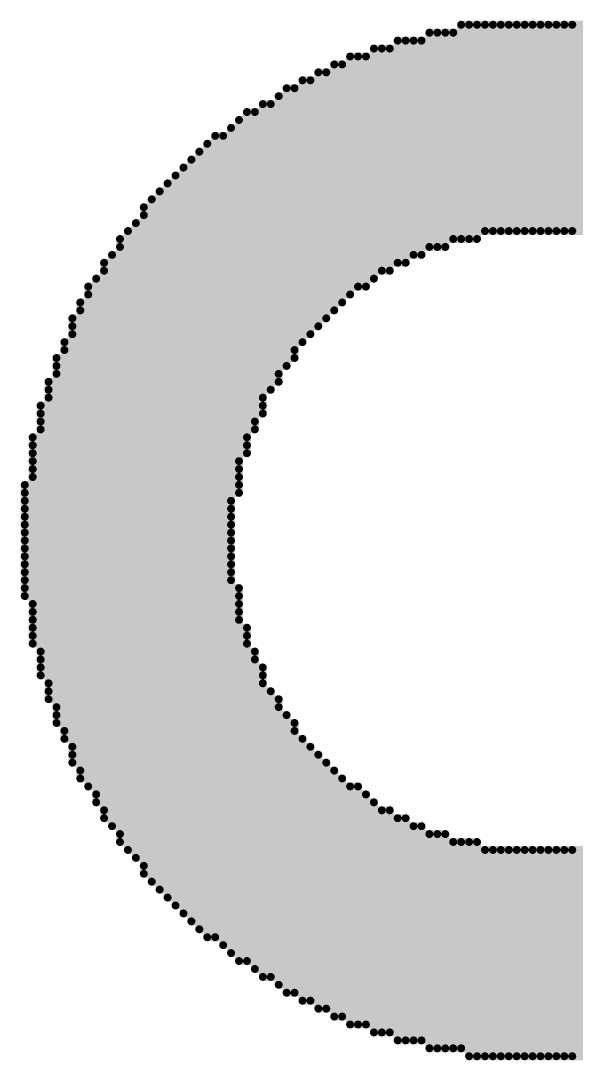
# Model space of a CAD drawing. Header units: millimetres. Extents: x 485.8 to 560.8, y 382.8 to 430.9.
# Drawn here: x 493.405 to 495.183, y 418.753 to 422.08 of the extents above; entities that cross this region are included whole.
import ezdxf

# ---------------------------------------------------------------- set-up
doc = ezdxf.new("R2010")
doc.units = ezdxf.units.MM
doc.layers.add('TOPOVERLAY', color=2, linetype='Continuous')

# ---------------------------------------------------------------- blocks, each defined once
blk = doc.blocks.new('12MM_8')
at = {"layer": 'TOPOVERLAY', "color": 150, "const_width": 0.0254}
for points in [[(5.1393, 3.2893), (5.8759, 3.2893)], [(5.1393, 2.6035), (5.1393, 3.2893)], [(5.1647, 2.6035), (5.1647, 3.2893)], [(5.1901, 2.6035), (5.1901, 3.2893)], [(5.2155, 2.6289), (5.2155, 3.2893)], [(5.2409, 3.3147), (5.7489, 3.3147)], [(5.2409, 2.6289), (5.2409, 3.3147)], [(5.2663, 2.6289), (5.2663, 3.3147)], [(5.2917, 2.6289), (5.2917, 3.3147)], [(5.3171, 2.6543), (5.3171, 3.3147)], [(5.3425, 2.6543), (5.3425, 3.3147)], [(5.3679, 2.6543), (5.3679, 3.3147)], [(5.3933, 2.6543), (5.3933, 3.3147)], [(5.4187, 2.6543), (5.4187, 3.3147)], [(5.4441, 2.6543), (5.4441, 3.3147)], [(5.4695, 2.6543), (5.4695, 3.3147)], [(5.4949, 2.6543), (5.4949, 3.3147)], [(5.5203, 2.6543), (5.5203, 3.3147)], [(5.5457, 2.6543), (5.5457, 3.3147)], [(5.5711, 2.6543), (5.5711, 3.3147)], [(5.5965, 2.6543), (5.5965, 3.3147)], [(5.0377, 3.2639), (5.9775, 3.2639)], [(5.0377, 2.5527), (5.0377, 3.2639)], [(5.0631, 2.5527), (5.0631, 3.2639)], [(5.0885, 2.5781), (5.0885, 3.2639)], [(5.1139, 2.5781), (5.1139, 3.2639)], [(4.9615, 3.2385), (6.0537, 3.2385)], [(4.9615, 2.5019), (4.9615, 3.2385)], [(4.9869, 2.5273), (4.9869, 3.2385)], [(5.0123, 2.5273), (5.0123, 3.2385)], [(4.8345, 3.1877), (6.1807, 3.1877)], [(4.8345, 2.4003), (4.8345, 3.1877)], [(4.8599, 2.4257), (4.8599, 3.1877)], [(4.8853, 3.2131), (6.1045, 3.2131)], [(4.8853, 2.4511), (4.8853, 3.2131)], [(4.9107, 2.4765), (4.9107, 3.2131)], [(4.9361, 2.4765), (4.9361, 3.2131)], [(4.7837, 3.1623), (6.2315, 3.1623)], [(4.7837, 2.3495), (4.7837, 3.1623)], [(4.8091, 2.3749), (4.8091, 3.1623)], [(4.7329, 3.1369), (6.2823, 3.1369)], [(4.7329, 2.2987), (4.7329, 3.1369)], [(4.7583, 2.3241), (4.7583, 3.1369)], [(4.6567, 3.0861), (6.3585, 3.0861)], [(4.6567, 2.1717), (4.6567, 3.0861)], [(4.6821, 3.1115), (6.3331, 3.1115)], [(4.6821, 2.2225), (4.6821, 3.1115)], [(4.7075, 2.2479), (4.7075, 3.1115)], [(4.6059, 3.0607), (6.4093, 3.0607)], [(4.6059, 2.0701), (4.6059, 3.0607)], [(4.6313, 2.1463), (4.6313, 3.0607)], [(4.5551, 3.0353), (6.4347, 3.0353)], [(4.5551, 1.9431), (4.5551, 3.0353)], [(4.5805, 2.0193), (4.5805, 3.0353)], [(4.5043, 2.9845), (6.5109, 2.9845)], [(4.5043, 0.3429), (4.5043, 2.9845)], [(4.5297, 3.0099), (6.4855, 3.0099)], [(4.5297, 1.8161), (4.5297, 3.0099)], [(4.4535, 2.9591), (6.5363, 2.9591)], [(4.4535, 0.3937), (4.4535, 2.9591)], [(4.4789, 0.3683), (4.4789, 2.9591)], [(4.4281, 2.9337), (6.5617, 2.9337)], [(4.4281, 0.3937), (4.4281, 2.9337)], [(4.3773, 2.8829), (6.6379, 2.8829)], [(4.3773, 0.4445), (4.3773, 2.8829)], [(4.4027, 2.9083), (6.6125, 2.9083)], [(4.4027, 0.4191), (4.4027, 2.9083)], [(4.3519, 2.8575), (6.6633, 2.8575)], [(4.3519, 0.4699), (4.3519, 2.8575)], [(4.3265, 2.8321), (6.6887, 2.8321)], [(4.3265, 0.4953), (4.3265, 2.8321)], [(4.3011, 2.8067), (6.7141, 2.8067)], [(4.3011, 0.5207), (4.3011, 2.8067)], [(4.2503, 2.7559), (6.7649, 2.7559)], [(4.2503, 0.5715), (4.2503, 2.7559)], [(4.2757, 2.7813), (6.7395, 2.7813)], [(4.2757, 0.5461), (4.2757, 2.7813)], [(4.2249, 2.7305), (6.7649, 2.7305)], [(4.2249, 0.5969), (4.2249, 2.7305)], [(4.2249, 2.7051), (6.7903, 2.7051)], [(4.1741, 2.6543), (6.8411, 2.6543)], [(4.1741, 0.6731), (4.1741, 2.6543)], [(4.1995, 2.6797), (6.8157, 2.6797)], [(4.1995, 0.6477), (4.1995, 2.6797)], [(4.1487, 2.6289), (5.2917, 2.6289)], [(4.1487, 0.6985), (4.1487, 2.6289)], [(4.1487, 2.6035), (5.1901, 2.6035)], [(4.0979, 2.5527), (5.0631, 2.5527)], [(4.0979, 0.7747), (4.0979, 2.5527)], [(4.1233, 2.5781), (5.1139, 2.5781)], [(4.1233, 0.7493), (4.1233, 2.5781)], [(4.0979, 2.5273), (5.0123, 2.5273)], [(4.0725, 2.5019), (4.9615, 2.5019)], [(4.0725, 0.8255), (4.0725, 2.5019)], [(4.0471, 2.4765), (4.9361, 2.4765)], [(4.0471, 0.8763), (4.0471, 2.4765)], [(4.0471, 2.4511), (4.8853, 2.4511)], [(4.0217, 2.4257), (4.8599, 2.4257)], [(4.0217, 0.9017), (4.0217, 2.4257)], [(4.0217, 2.4003), (4.8345, 2.4003)], [(3.9963, 2.3749), (4.8091, 2.3749)], [(3.9963, 0.9525), (3.9963, 2.3749)], [(3.9963, 2.3495), (4.7837, 2.3495)], [(3.9963, 2.3241), (4.7583, 2.3241)], [(3.9709, 2.2987), (4.7329, 2.2987)], [(3.9709, 1.0287), (3.9709, 2.2987)], [(3.9709, 2.2733), (4.7075, 2.2733)], [(3.9455, 2.2479), (4.7075, 2.2479)], [(3.9455, 1.0795), (3.9455, 2.2479)], [(3.9455, 2.2225), (4.6821, 2.2225)], [(3.9455, 2.1971), (4.6567, 2.1971)], [(3.9201, 2.1717), (4.6567, 2.1717)], [(3.9201, 1.1557), (3.9201, 2.1717)], [(3.9201, 2.1463), (4.6313, 2.1463)], [(3.9201, 2.1209), (4.6059, 2.1209)], [(3.8947, 2.0955), (4.6059, 2.0955)], [(3.8947, 1.2319), (3.8947, 2.0955)], [(3.8947, 2.0701), (4.6059, 2.0701)], [(3.8947, 2.0447), (4.5805, 2.0447)], [(3.8947, 2.0193), (4.5805, 2.0193)], [(3.8693, 1.9939), (4.5551, 1.9939)], [(3.8693, 1.3335), (3.8693, 1.9939)], [(3.8693, 1.9685), (4.5551, 1.9685)], [(3.8693, 1.9431), (4.5551, 1.9431)], [(3.8693, 1.9177), (4.5297, 1.9177)], [(3.8693, 1.8923), (4.5297, 1.8923)], [(3.8693, 1.8669), (4.5297, 1.8669)], [(3.8439, 1.8415), (4.5297, 1.8415)], [(3.8439, 1.4859), (3.8439, 1.8415)], [(3.8439, 1.8161), (4.5297, 1.8161)], [(3.8439, 1.7907), (4.5043, 1.7907)], [(3.8439, 1.7653), (4.5043, 1.7653)], [(3.8439, 1.7399), (4.5043, 1.7399)], [(3.8439, 1.7145), (4.5043, 1.7145)], [(3.8439, 1.6891), (4.5043, 1.6891)], [(3.8439, 1.6637), (4.5043, 1.6637)], [(3.8439, 1.6383), (4.5043, 1.6383)], [(3.8439, 1.6129), (4.5043, 1.6129)], [(3.8439, 1.5875), (4.5043, 1.5875)], [(3.8439, 1.5621), (4.5043, 1.5621)], [(3.8439, 1.5367), (4.5043, 1.5367)], [(3.8439, 1.5113), (4.5297, 1.5113)], [(3.8439, 1.4859), (4.5297, 1.4859)], [(4.5297, 0.3175), (4.5297, 1.5113)], [(3.8693, 1.4605), (4.5297, 1.4605)], [(3.8693, 1.4351), (4.5297, 1.4351)], [(3.8693, 1.4097), (4.5297, 1.4097)], [(3.8693, 1.3843), (4.5551, 1.3843)], [(3.8693, 1.3589), (4.5551, 1.3589)], [(4.5551, 0.3175), (4.5551, 1.3843)], [(3.8693, 1.3335), (4.5551, 1.3335)], [(3.8947, 1.3081), (4.5805, 1.3081)], [(4.5805, 0.2921), (4.5805, 1.3081)], [(3.8947, 1.2827), (4.5805, 1.2827)], [(3.8947, 1.2573), (4.6059, 1.2573)], [(4.6059, 0.2667), (4.6059, 1.2573)], [(3.8947, 1.2319), (4.6059, 1.2319)], [(3.9201, 1.2065), (4.6059, 1.2065)], [(3.9201, 1.1811), (4.6313, 1.1811)], [(3.9201, 1.1557), (4.6567, 1.1557)], [(4.6313, 0.2667), (4.6313, 1.1811)], [(4.6567, 0.2413), (4.6567, 1.1557)], [(3.9455, 1.1303), (4.6567, 1.1303)], [(3.9455, 1.1049), (4.6821, 1.1049)], [(4.6821, 0.2159), (4.6821, 1.1049)], [(3.9455, 1.0795), (4.7075, 1.0795)], [(3.9709, 1.0541), (4.7075, 1.0541)], [(4.7075, 0.2159), (4.7075, 1.0795)], [(3.9709, 1.0287), (4.7329, 1.0287)], [(4.7329, 0.1905), (4.7329, 1.0287)], [(3.9963, 1.0033), (4.7583, 1.0033)], [(4.7583, 0.1905), (4.7583, 1.0033)], [(3.9963, 0.9779), (4.7837, 0.9779)], [(3.9963, 0.9525), (4.8091, 0.9525)], [(4.7837, 0.1651), (4.7837, 0.9779)], [(4.8091, 0.1651), (4.8091, 0.9525)], [(4.0217, 0.9271), (4.8345, 0.9271)], [(4.8345, 0.1397), (4.8345, 0.9271)], [(4.0217, 0.9017), (4.8599, 0.9017)], [(4.8599, 0.1397), (4.8599, 0.9017)], [(4.0471, 0.8763), (4.9107, 0.8763)], [(4.8853, 0.1143), (4.8853, 0.8763)], [(4.9107, 0.1143), (4.9107, 0.8763)], [(4.0725, 0.8509), (4.9361, 0.8509)], [(4.0725, 0.8255), (4.9615, 0.8255)], [(4.9361, 0.1143), (4.9361, 0.8509)], [(4.9615, 0.0889), (4.9615, 0.8255)], [(4.0979, 0.8001), (5.0123, 0.8001)], [(4.9869, 0.0889), (4.9869, 0.8001)], [(5.0123, 0.0889), (5.0123, 0.8001)], [(4.0979, 0.7747), (5.0631, 0.7747)], [(5.0377, 0.0635), (5.0377, 0.7747)], [(5.0631, 0.0635), (5.0631, 0.7747)], [(4.1233, 0.7493), (5.1139, 0.7493)], [(4.1487, 0.7239), (5.1901, 0.7239)], [(5.0885, 0.0635), (5.0885, 0.7493)], [(5.1139, 0.0635), (5.1139, 0.7493)], [(5.1393, 0.0381), (5.1393, 0.7239)], [(5.1647, 0.0381), (5.1647, 0.7239)], [(5.1901, 0.0381), (5.1901, 0.7239)], [(4.1487, 0.6985), (5.2917, 0.6985)], [(5.2155, 0.0381), (5.2155, 0.6985)], [(5.2409, 0.0381), (5.2409, 0.6985)], [(5.2663, 0.0127), (5.2663, 0.6985)], [(5.2917, 0.0127), (5.2917, 0.6985)], [(4.1741, 0.6731), (6.8411, 0.6731)], [(5.3171, 0.0127), (5.3171, 0.6731)], [(5.3425, 0.0127), (5.3425, 0.6731)], [(5.3679, 0.0127), (5.3679, 0.6731)], [(5.3933, 0.0127), (5.3933, 0.6731)], [(5.4187, 0.0127), (5.4187, 0.6731)], [(5.4441, 0.0127), (5.4441, 0.6731)], [(5.4695, 0.0127), (5.4695, 0.6731)], [(5.4949, 0.0127), (5.4949, 0.6731)], [(5.5203, 0.0127), (5.5203, 0.6731)], [(5.5457, 0.0127), (5.5457, 0.6731)], [(5.5711, 0.0127), (5.5711, 0.6731)], [(5.5965, 0.0127), (5.5965, 0.6731)], [(4.1995, 0.6477), (6.8157, 0.6477)], [(4.2249, 0.6223), (6.7903, 0.6223)], [(4.2249, 0.5969), (6.7649, 0.5969)], [(4.2503, 0.5715), (6.7395, 0.5715)], [(4.2757, 0.5461), (6.7395, 0.5461)], [(4.3011, 0.5207), (6.7141, 0.5207)], [(4.3265, 0.4953), (6.6887, 0.4953)], [(4.3519, 0.4699), (6.6633, 0.4699)], [(4.3773, 0.4445), (6.6379, 0.4445)], [(4.4027, 0.4191), (6.6125, 0.4191)], [(4.4281, 0.3937), (6.5617, 0.3937)], [(4.4789, 0.3683), (6.5363, 0.3683)], [(4.5043, 0.3429), (6.5109, 0.3429)], [(4.5297, 0.3175), (6.4855, 0.3175)], [(4.5805, 0.2921), (6.4347, 0.2921)], [(4.6059, 0.2667), (6.4093, 0.2667)], [(4.6567, 0.2413), (6.3585, 0.2413)], [(4.6821, 0.2159), (6.3077, 0.2159)], [(4.7329, 0.1905), (6.2823, 0.1905)], [(4.7837, 0.1651), (6.2315, 0.1651)], [(4.8345, 0.1397), (6.1807, 0.1397)], [(4.8853, 0.1143), (6.1045, 0.1143)], [(4.9615, 0.0889), (6.0537, 0.0889)], [(5.0377, 0.0635), (5.9775, 0.0635)], [(5.1393, 0.0381), (5.8759, 0.0381)], [(5.2663, 0.0127), (5.7489, 0.0127)]]:
    blk.add_lwpolyline(points, dxfattribs=at)
at = {"layer": 'TOPOVERLAY', "color": 150, "const_width": 0.0127}
for points in [[(5.1329, 3.2893, 1), (5.1456, 3.2893, 1)], [(5.1329, 3.2893, 1), (5.1456, 3.2893, 1)], [(5.1583, 3.2893, 1), (5.171, 3.2893, 1)], [(5.1837, 3.2893, 1), (5.1964, 3.2893, 1)], [(5.2091, 3.2893, 1), (5.2218, 3.2893, 1)], [(5.2345, 3.3147, 1), (5.2472, 3.3147, 1)], [(5.2345, 3.3147, 1), (5.2472, 3.3147, 1)], [(5.2599, 3.3147, 1), (5.2726, 3.3147, 1)], [(5.2853, 3.3147, 1), (5.298, 3.3147, 1)], [(5.3107, 3.3147, 1), (5.3234, 3.3147, 1)], [(5.3361, 3.3147, 1), (5.3488, 3.3147, 1)], [(5.3615, 3.3147, 1), (5.3742, 3.3147, 1)], [(5.3869, 3.3147, 1), (5.3996, 3.3147, 1)], [(5.4123, 3.3147, 1), (5.425, 3.3147, 1)], [(5.4377, 3.3147, 1), (5.4504, 3.3147, 1)], [(5.4631, 3.3147, 1), (5.4758, 3.3147, 1)], [(5.4885, 3.3147, 1), (5.5012, 3.3147, 1)], [(5.5139, 3.3147, 1), (5.5266, 3.3147, 1)], [(5.5393, 3.3147, 1), (5.552, 3.3147, 1)], [(5.5647, 3.3147, 1), (5.5774, 3.3147, 1)], [(5.5901, 3.3147, 1), (5.6028, 3.3147, 1)], [(5.0313, 3.2639, 1), (5.044, 3.2639, 1)], [(5.0313, 3.2639, 1), (5.044, 3.2639, 1)], [(5.0567, 3.2639, 1), (5.0694, 3.2639, 1)], [(5.0821, 3.2639, 1), (5.0948, 3.2639, 1)], [(5.1075, 3.2639, 1), (5.1202, 3.2639, 1)], [(4.9551, 3.2385, 1), (4.9678, 3.2385, 1)], [(4.9551, 3.2385, 1), (4.9678, 3.2385, 1)], [(4.9805, 3.2385, 1), (4.9932, 3.2385, 1)], [(5.0059, 3.2385, 1), (5.0186, 3.2385, 1)], [(4.8281, 3.1877, 1), (4.8408, 3.1877, 1)], [(4.8281, 3.1877, 1), (4.8408, 3.1877, 1)], [(4.8535, 3.1877, 1), (4.8662, 3.1877, 1)], [(4.8789, 3.2131, 1), (4.8916, 3.2131, 1)], [(4.8789, 3.2131, 1), (4.8916, 3.2131, 1)], [(4.9043, 3.2131, 1), (4.917, 3.2131, 1)], [(4.9297, 3.2131, 1), (4.9424, 3.2131, 1)], [(4.7773, 3.1623, 1), (4.79, 3.1623, 1)], [(4.7773, 3.1623, 1), (4.79, 3.1623, 1)], [(4.8027, 3.1623, 1), (4.8154, 3.1623, 1)], [(4.7265, 3.1369, 1), (4.7392, 3.1369, 1)], [(4.7265, 3.1369, 1), (4.7392, 3.1369, 1)], [(4.7519, 3.1369, 1), (4.7646, 3.1369, 1)], [(4.6503, 3.0861, 1), (4.663, 3.0861, 1)], [(4.6503, 3.0861, 1), (4.663, 3.0861, 1)], [(4.6757, 3.1115, 1), (4.6884, 3.1115, 1)], [(4.6757, 3.1115, 1), (4.6884, 3.1115, 1)], [(4.7011, 3.1115, 1), (4.7138, 3.1115, 1)], [(4.5995, 3.0607, 1), (4.6122, 3.0607, 1)], [(4.5995, 3.0607, 1), (4.6122, 3.0607, 1)], [(4.6249, 3.0607, 1), (4.6376, 3.0607, 1)], [(4.5487, 3.0353, 1), (4.5614, 3.0353, 1)], [(4.5487, 3.0353, 1), (4.5614, 3.0353, 1)], [(4.5741, 3.0353, 1), (4.5868, 3.0353, 1)], [(4.4979, 2.9845, 1), (4.5106, 2.9845, 1)], [(4.4979, 2.9845, 1), (4.5106, 2.9845, 1)], [(4.5233, 3.0099, 1), (4.536, 3.0099, 1)], [(4.5233, 3.0099, 1), (4.536, 3.0099, 1)], [(4.4471, 2.9591, 1), (4.4598, 2.9591, 1)], [(4.4471, 2.9591, 1), (4.4598, 2.9591, 1)], [(4.4725, 2.9591, 1), (4.4852, 2.9591, 1)], [(4.4217, 2.9337, 1), (4.4344, 2.9337, 1)], [(4.4217, 2.9337, 1), (4.4344, 2.9337, 1)], [(4.3709, 2.8829, 1), (4.3836, 2.8829, 1)], [(4.3709, 2.8829, 1), (4.3836, 2.8829, 1)], [(4.3963, 2.9083, 1), (4.409, 2.9083, 1)], [(4.3963, 2.9083, 1), (4.409, 2.9083, 1)], [(4.3455, 2.8575, 1), (4.3582, 2.8575, 1)], [(4.3455, 2.8575, 1), (4.3582, 2.8575, 1)], [(4.3201, 2.8321, 1), (4.3328, 2.8321, 1)], [(4.3201, 2.8321, 1), (4.3328, 2.8321, 1)], [(4.2947, 2.8067, 1), (4.3074, 2.8067, 1)], [(4.2947, 2.8067, 1), (4.3074, 2.8067, 1)], [(4.2439, 2.7559, 1), (4.2566, 2.7559, 1)], [(4.2439, 2.7559, 1), (4.2566, 2.7559, 1)], [(4.2693, 2.7813, 1), (4.282, 2.7813, 1)], [(4.2693, 2.7813, 1), (4.282, 2.7813, 1)], [(4.2185, 2.7305, 1), (4.2312, 2.7305, 1)], [(4.2185, 2.7305, 1), (4.2312, 2.7305, 1)], [(4.2185, 2.7051, 1), (4.2312, 2.7051, 1)], [(4.1677, 2.6543, 1), (4.1804, 2.6543, 1)], [(4.1677, 2.6543, 1), (4.1804, 2.6543, 1)], [(4.1931, 2.6797, 1), (4.2058, 2.6797, 1)], [(4.1931, 2.6797, 1), (4.2058, 2.6797, 1)], [(5.3107, 2.6543, 1), (5.3234, 2.6543, 1)], [(5.3361, 2.6543, 1), (5.3488, 2.6543, 1)], [(5.3615, 2.6543, 1), (5.3742, 2.6543, 1)], [(5.3869, 2.6543, 1), (5.3996, 2.6543, 1)], [(5.4123, 2.6543, 1), (5.425, 2.6543, 1)], [(5.4377, 2.6543, 1), (5.4504, 2.6543, 1)], [(5.4631, 2.6543, 1), (5.4758, 2.6543, 1)], [(5.4885, 2.6543, 1), (5.5012, 2.6543, 1)], [(5.5139, 2.6543, 1), (5.5266, 2.6543, 1)], [(5.5393, 2.6543, 1), (5.552, 2.6543, 1)], [(5.5647, 2.6543, 1), (5.5774, 2.6543, 1)], [(5.5901, 2.6543, 1), (5.6028, 2.6543, 1)], [(4.1423, 2.6289, 1), (4.155, 2.6289, 1)], [(4.1423, 2.6289, 1), (4.155, 2.6289, 1)], [(5.2091, 2.6289, 1), (5.2218, 2.6289, 1)], [(5.2345, 2.6289, 1), (5.2472, 2.6289, 1)], [(5.2599, 2.6289, 1), (5.2726, 2.6289, 1)], [(5.2853, 2.6289, 1), (5.298, 2.6289, 1)], [(5.2853, 2.6289, 1), (5.298, 2.6289, 1)], [(4.1423, 2.6035, 1), (4.155, 2.6035, 1)], [(5.1329, 2.6035, 1), (5.1456, 2.6035, 1)], [(5.1583, 2.6035, 1), (5.171, 2.6035, 1)], [(5.1837, 2.6035, 1), (5.1964, 2.6035, 1)], [(5.1837, 2.6035, 1), (5.1964, 2.6035, 1)], [(4.0915, 2.5527, 1), (4.1042, 2.5527, 1)], [(4.0915, 2.5527, 1), (4.1042, 2.5527, 1)], [(4.1169, 2.5781, 1), (4.1296, 2.5781, 1)], [(4.1169, 2.5781, 1), (4.1296, 2.5781, 1)], [(5.0313, 2.5527, 1), (5.044, 2.5527, 1)], [(5.0567, 2.5527, 1), (5.0694, 2.5527, 1)], [(5.0567, 2.5527, 1), (5.0694, 2.5527, 1)], [(5.0821, 2.5781, 1), (5.0948, 2.5781, 1)], [(5.1075, 2.5781, 1), (5.1202, 2.5781, 1)], [(5.1075, 2.5781, 1), (5.1202, 2.5781, 1)], [(4.0915, 2.5273, 1), (4.1042, 2.5273, 1)], [(4.9805, 2.5273, 1), (4.9932, 2.5273, 1)], [(5.0059, 2.5273, 1), (5.0186, 2.5273, 1)], [(5.0059, 2.5273, 1), (5.0186, 2.5273, 1)], [(4.0661, 2.5019, 1), (4.0788, 2.5019, 1)], [(4.0661, 2.5019, 1), (4.0788, 2.5019, 1)], [(4.9551, 2.5019, 1), (4.9678, 2.5019, 1)], [(4.9551, 2.5019, 1), (4.9678, 2.5019, 1)], [(4.0407, 2.4765, 1), (4.0534, 2.4765, 1)], [(4.0407, 2.4765, 1), (4.0534, 2.4765, 1)], [(4.0407, 2.4511, 1), (4.0534, 2.4511, 1)], [(4.8789, 2.4511, 1), (4.8916, 2.4511, 1)], [(4.8789, 2.4511, 1), (4.8916, 2.4511, 1)], [(4.9043, 2.4765, 1), (4.917, 2.4765, 1)], [(4.9297, 2.4765, 1), (4.9424, 2.4765, 1)], [(4.9297, 2.4765, 1), (4.9424, 2.4765, 1)], [(4.0153, 2.4257, 1), (4.028, 2.4257, 1)], [(4.0153, 2.4257, 1), (4.028, 2.4257, 1)], [(4.8535, 2.4257, 1), (4.8662, 2.4257, 1)], [(4.8535, 2.4257, 1), (4.8662, 2.4257, 1)], [(4.0153, 2.4003, 1), (4.028, 2.4003, 1)], [(4.8281, 2.4003, 1), (4.8408, 2.4003, 1)], [(4.8281, 2.4003, 1), (4.8408, 2.4003, 1)], [(3.9899, 2.3749, 1), (4.0026, 2.3749, 1)], [(3.9899, 2.3749, 1), (4.0026, 2.3749, 1)], [(4.8027, 2.3749, 1), (4.8154, 2.3749, 1)], [(4.8027, 2.3749, 1), (4.8154, 2.3749, 1)], [(3.9899, 2.3495, 1), (4.0026, 2.3495, 1)], [(3.9899, 2.3241, 1), (4.0026, 2.3241, 1)], [(4.7519, 2.3241, 1), (4.7646, 2.3241, 1)], [(4.7519, 2.3241, 1), (4.7646, 2.3241, 1)], [(4.7773, 2.3495, 1), (4.79, 2.3495, 1)], [(4.7773, 2.3495, 1), (4.79, 2.3495, 1)], [(3.9645, 2.2987, 1), (3.9772, 2.2987, 1)], [(3.9645, 2.2987, 1), (3.9772, 2.2987, 1)], [(4.7265, 2.2987, 1), (4.7392, 2.2987, 1)], [(4.7265, 2.2987, 1), (4.7392, 2.2987, 1)], [(3.9645, 2.2733, 1), (3.9772, 2.2733, 1)], [(4.7011, 2.2733, 1), (4.7138, 2.2733, 1)], [(3.9391, 2.2479, 1), (3.9518, 2.2479, 1)], [(3.9391, 2.2479, 1), (3.9518, 2.2479, 1)], [(3.9391, 2.2225, 1), (3.9518, 2.2225, 1)], [(4.6757, 2.2225, 1), (4.6884, 2.2225, 1)], [(4.6757, 2.2225, 1), (4.6884, 2.2225, 1)], [(4.7011, 2.2479, 1), (4.7138, 2.2479, 1)], [(4.7011, 2.2479, 1), (4.7138, 2.2479, 1)], [(3.9391, 2.1971, 1), (3.9518, 2.1971, 1)], [(4.6503, 2.1971, 1), (4.663, 2.1971, 1)], [(3.9137, 2.1717, 1), (3.9264, 2.1717, 1)], [(3.9137, 2.1717, 1), (3.9264, 2.1717, 1)], [(4.6503, 2.1717, 1), (4.663, 2.1717, 1)], [(4.6503, 2.1717, 1), (4.663, 2.1717, 1)], [(3.9137, 2.1463, 1), (3.9264, 2.1463, 1)], [(3.9137, 2.1209, 1), (3.9264, 2.1209, 1)], [(4.5995, 2.1209, 1), (4.6122, 2.1209, 1)], [(4.6249, 2.1463, 1), (4.6376, 2.1463, 1)], [(4.6249, 2.1463, 1), (4.6376, 2.1463, 1)], [(3.8883, 2.0955, 1), (3.901, 2.0955, 1)], [(3.8883, 2.0955, 1), (3.901, 2.0955, 1)], [(4.5995, 2.0955, 1), (4.6122, 2.0955, 1)], [(3.8883, 2.0701, 1), (3.901, 2.0701, 1)], [(4.5995, 2.0701, 1), (4.6122, 2.0701, 1)], [(4.5995, 2.0701, 1), (4.6122, 2.0701, 1)], [(3.8883, 2.0447, 1), (3.901, 2.0447, 1)], [(3.8883, 2.0193, 1), (3.901, 2.0193, 1)], [(4.5741, 2.0447, 1), (4.5868, 2.0447, 1)], [(4.5741, 2.0193, 1), (4.5868, 2.0193, 1)], [(4.5741, 2.0193, 1), (4.5868, 2.0193, 1)], [(3.8629, 1.9939, 1), (3.8756, 1.9939, 1)], [(3.8629, 1.9939, 1), (3.8756, 1.9939, 1)], [(4.5487, 1.9939, 1), (4.5614, 1.9939, 1)], [(3.8629, 1.9685, 1), (3.8756, 1.9685, 1)], [(4.5487, 1.9685, 1), (4.5614, 1.9685, 1)], [(3.8629, 1.9431, 1), (3.8756, 1.9431, 1)], [(3.8629, 1.9177, 1), (3.8756, 1.9177, 1)], [(4.5233, 1.9177, 1), (4.536, 1.9177, 1)], [(4.5487, 1.9431, 1), (4.5614, 1.9431, 1)], [(4.5487, 1.9431, 1), (4.5614, 1.9431, 1)], [(3.8629, 1.8923, 1), (3.8756, 1.8923, 1)], [(4.5233, 1.8923, 1), (4.536, 1.8923, 1)], [(3.8629, 1.8669, 1), (3.8756, 1.8669, 1)], [(4.5233, 1.8669, 1), (4.536, 1.8669, 1)], [(3.8375, 1.8415, 1), (3.8502, 1.8415, 1)], [(3.8375, 1.8415, 1), (3.8502, 1.8415, 1)], [(4.5233, 1.8415, 1), (4.536, 1.8415, 1)], [(3.8375, 1.8161, 1), (3.8502, 1.8161, 1)], [(3.8375, 1.7907, 1), (3.8502, 1.7907, 1)], [(4.4979, 1.7907, 1), (4.5106, 1.7907, 1)], [(4.5233, 1.8161, 1), (4.536, 1.8161, 1)], [(4.5233, 1.8161, 1), (4.536, 1.8161, 1)], [(3.8375, 1.7653, 1), (3.8502, 1.7653, 1)], [(4.4979, 1.7653, 1), (4.5106, 1.7653, 1)], [(3.8375, 1.7399, 1), (3.8502, 1.7399, 1)], [(4.4979, 1.7399, 1), (4.5106, 1.7399, 1)], [(3.8375, 1.7145, 1), (3.8502, 1.7145, 1)], [(3.8375, 1.6891, 1), (3.8502, 1.6891, 1)], [(4.4979, 1.7145, 1), (4.5106, 1.7145, 1)], [(4.4979, 1.6891, 1), (4.5106, 1.6891, 1)], [(3.8375, 1.6637, 1), (3.8502, 1.6637, 1)], [(4.4979, 1.6637, 1), (4.5106, 1.6637, 1)], [(3.8375, 1.6383, 1), (3.8502, 1.6383, 1)], [(4.4979, 1.6383, 1), (4.5106, 1.6383, 1)], [(3.8375, 1.6129, 1), (3.8502, 1.6129, 1)], [(3.8375, 1.5875, 1), (3.8502, 1.5875, 1)], [(4.4979, 1.6129, 1), (4.5106, 1.6129, 1)], [(4.4979, 1.5875, 1), (4.5106, 1.5875, 1)], [(3.8375, 1.5621, 1), (3.8502, 1.5621, 1)], [(4.4979, 1.5621, 1), (4.5106, 1.5621, 1)], [(3.8375, 1.5367, 1), (3.8502, 1.5367, 1)], [(4.4979, 1.5367, 1), (4.5106, 1.5367, 1)], [(3.8375, 1.5113, 1), (3.8502, 1.5113, 1)], [(3.8375, 1.4859, 1), (3.8502, 1.4859, 1)], [(3.8375, 1.4859, 1), (3.8502, 1.4859, 1)], [(4.5233, 1.5113, 1), (4.536, 1.5113, 1)], [(4.5233, 1.5113, 1), (4.536, 1.5113, 1)], [(4.5233, 1.4859, 1), (4.536, 1.4859, 1)], [(3.8629, 1.4605, 1), (3.8756, 1.4605, 1)], [(4.5233, 1.4605, 1), (4.536, 1.4605, 1)], [(3.8629, 1.4351, 1), (3.8756, 1.4351, 1)], [(4.5233, 1.4351, 1), (4.536, 1.4351, 1)], [(3.8629, 1.4097, 1), (3.8756, 1.4097, 1)], [(4.5233, 1.4097, 1), (4.536, 1.4097, 1)], [(3.8629, 1.3843, 1), (3.8756, 1.3843, 1)], [(3.8629, 1.3589, 1), (3.8756, 1.3589, 1)], [(4.5487, 1.3843, 1), (4.5614, 1.3843, 1)], [(4.5487, 1.3843, 1), (4.5614, 1.3843, 1)], [(4.5487, 1.3589, 1), (4.5614, 1.3589, 1)], [(3.8629, 1.3335, 1), (3.8756, 1.3335, 1)], [(3.8629, 1.3335, 1), (3.8756, 1.3335, 1)], [(4.5487, 1.3335, 1), (4.5614, 1.3335, 1)], [(3.8883, 1.3081, 1), (3.901, 1.3081, 1)], [(4.5741, 1.3081, 1), (4.5868, 1.3081, 1)], [(4.5741, 1.3081, 1), (4.5868, 1.3081, 1)], [(3.8883, 1.2827, 1), (3.901, 1.2827, 1)], [(3.8883, 1.2573, 1), (3.901, 1.2573, 1)], [(4.5741, 1.2827, 1), (4.5868, 1.2827, 1)], [(4.5995, 1.2573, 1), (4.6122, 1.2573, 1)], [(4.5995, 1.2573, 1), (4.6122, 1.2573, 1)], [(3.8883, 1.2319, 1), (3.901, 1.2319, 1)], [(3.8883, 1.2319, 1), (3.901, 1.2319, 1)], [(4.5995, 1.2319, 1), (4.6122, 1.2319, 1)], [(3.9137, 1.2065, 1), (3.9264, 1.2065, 1)], [(4.5995, 1.2065, 1), (4.6122, 1.2065, 1)], [(3.9137, 1.1811, 1), (3.9264, 1.1811, 1)], [(3.9137, 1.1557, 1), (3.9264, 1.1557, 1)], [(3.9137, 1.1557, 1), (3.9264, 1.1557, 1)], [(4.6249, 1.1811, 1), (4.6376, 1.1811, 1)], [(4.6249, 1.1811, 1), (4.6376, 1.1811, 1)], [(4.6503, 1.1557, 1), (4.663, 1.1557, 1)], [(4.6503, 1.1557, 1), (4.663, 1.1557, 1)], [(3.9391, 1.1303, 1), (3.9518, 1.1303, 1)], [(4.6503, 1.1303, 1), (4.663, 1.1303, 1)], [(3.9391, 1.1049, 1), (3.9518, 1.1049, 1)], [(4.6757, 1.1049, 1), (4.6884, 1.1049, 1)], [(4.6757, 1.1049, 1), (4.6884, 1.1049, 1)], [(3.9391, 1.0795, 1), (3.9518, 1.0795, 1)], [(3.9391, 1.0795, 1), (3.9518, 1.0795, 1)], [(3.9645, 1.0541, 1), (3.9772, 1.0541, 1)], [(4.7011, 1.0795, 1), (4.7138, 1.0795, 1)], [(4.7011, 1.0795, 1), (4.7138, 1.0795, 1)], [(4.7011, 1.0541, 1), (4.7138, 1.0541, 1)], [(3.9645, 1.0287, 1), (3.9772, 1.0287, 1)], [(3.9645, 1.0287, 1), (3.9772, 1.0287, 1)], [(4.7265, 1.0287, 1), (4.7392, 1.0287, 1)], [(4.7265, 1.0287, 1), (4.7392, 1.0287, 1)], [(3.9899, 1.0033, 1), (4.0026, 1.0033, 1)], [(4.7519, 1.0033, 1), (4.7646, 1.0033, 1)], [(4.7519, 1.0033, 1), (4.7646, 1.0033, 1)], [(3.9899, 0.9779, 1), (4.0026, 0.9779, 1)], [(3.9899, 0.9525, 1), (4.0026, 0.9525, 1)], [(3.9899, 0.9525, 1), (4.0026, 0.9525, 1)], [(4.7773, 0.9779, 1), (4.79, 0.9779, 1)], [(4.7773, 0.9779, 1), (4.79, 0.9779, 1)], [(4.8027, 0.9525, 1), (4.8154, 0.9525, 1)], [(4.8027, 0.9525, 1), (4.8154, 0.9525, 1)], [(4.0153, 0.9271, 1), (4.028, 0.9271, 1)], [(4.8281, 0.9271, 1), (4.8408, 0.9271, 1)], [(4.8281, 0.9271, 1), (4.8408, 0.9271, 1)], [(4.0153, 0.9017, 1), (4.028, 0.9017, 1)], [(4.0153, 0.9017, 1), (4.028, 0.9017, 1)], [(4.8535, 0.9017, 1), (4.8662, 0.9017, 1)], [(4.8535, 0.9017, 1), (4.8662, 0.9017, 1)], [(4.0407, 0.8763, 1), (4.0534, 0.8763, 1)], [(4.0407, 0.8763, 1), (4.0534, 0.8763, 1)], [(4.8789, 0.8763, 1), (4.8916, 0.8763, 1)], [(4.9043, 0.8763, 1), (4.917, 0.8763, 1)], [(4.9043, 0.8763, 1), (4.917, 0.8763, 1)], [(4.0661, 0.8509, 1), (4.0788, 0.8509, 1)], [(4.0661, 0.8255, 1), (4.0788, 0.8255, 1)], [(4.0661, 0.8255, 1), (4.0788, 0.8255, 1)], [(4.9297, 0.8509, 1), (4.9424, 0.8509, 1)], [(4.9297, 0.8509, 1), (4.9424, 0.8509, 1)], [(4.9551, 0.8255, 1), (4.9678, 0.8255, 1)], [(4.9551, 0.8255, 1), (4.9678, 0.8255, 1)], [(4.0915, 0.8001, 1), (4.1042, 0.8001, 1)], [(4.9805, 0.8001, 1), (4.9932, 0.8001, 1)], [(5.0059, 0.8001, 1), (5.0186, 0.8001, 1)], [(5.0059, 0.8001, 1), (5.0186, 0.8001, 1)], [(4.0915, 0.7747, 1), (4.1042, 0.7747, 1)], [(4.0915, 0.7747, 1), (4.1042, 0.7747, 1)], [(5.0313, 0.7747, 1), (5.044, 0.7747, 1)], [(5.0567, 0.7747, 1), (5.0694, 0.7747, 1)], [(5.0567, 0.7747, 1), (5.0694, 0.7747, 1)], [(4.1169, 0.7493, 1), (4.1296, 0.7493, 1)], [(4.1169, 0.7493, 1), (4.1296, 0.7493, 1)], [(4.1423, 0.7239, 1), (4.155, 0.7239, 1)], [(5.0821, 0.7493, 1), (5.0948, 0.7493, 1)], [(5.1075, 0.7493, 1), (5.1202, 0.7493, 1)], [(5.1075, 0.7493, 1), (5.1202, 0.7493, 1)], [(5.1329, 0.7239, 1), (5.1456, 0.7239, 1)], [(5.1583, 0.7239, 1), (5.171, 0.7239, 1)], [(5.1837, 0.7239, 1), (5.1964, 0.7239, 1)], [(5.1837, 0.7239, 1), (5.1964, 0.7239, 1)], [(4.1423, 0.6985, 1), (4.155, 0.6985, 1)], [(4.1423, 0.6985, 1), (4.155, 0.6985, 1)], [(5.2091, 0.6985, 1), (5.2218, 0.6985, 1)], [(5.2345, 0.6985, 1), (5.2472, 0.6985, 1)], [(5.2599, 0.6985, 1), (5.2726, 0.6985, 1)], [(5.2853, 0.6985, 1), (5.298, 0.6985, 1)], [(5.2853, 0.6985, 1), (5.298, 0.6985, 1)], [(4.1677, 0.6731, 1), (4.1804, 0.6731, 1)], [(4.1677, 0.6731, 1), (4.1804, 0.6731, 1)], [(5.3107, 0.6731, 1), (5.3234, 0.6731, 1)], [(5.3361, 0.6731, 1), (5.3488, 0.6731, 1)], [(5.3615, 0.6731, 1), (5.3742, 0.6731, 1)], [(5.3869, 0.6731, 1), (5.3996, 0.6731, 1)], [(5.4123, 0.6731, 1), (5.425, 0.6731, 1)], [(5.4377, 0.6731, 1), (5.4504, 0.6731, 1)], [(5.4631, 0.6731, 1), (5.4758, 0.6731, 1)], [(5.4885, 0.6731, 1), (5.5012, 0.6731, 1)], [(5.5139, 0.6731, 1), (5.5266, 0.6731, 1)], [(5.5393, 0.6731, 1), (5.552, 0.6731, 1)], [(5.5647, 0.6731, 1), (5.5774, 0.6731, 1)], [(5.5901, 0.6731, 1), (5.6028, 0.6731, 1)], [(4.1931, 0.6477, 1), (4.2058, 0.6477, 1)], [(4.1931, 0.6477, 1), (4.2058, 0.6477, 1)], [(4.2185, 0.6223, 1), (4.2312, 0.6223, 1)], [(4.2185, 0.5969, 1), (4.2312, 0.5969, 1)], [(4.2185, 0.5969, 1), (4.2312, 0.5969, 1)], [(4.2439, 0.5715, 1), (4.2566, 0.5715, 1)], [(4.2439, 0.5715, 1), (4.2566, 0.5715, 1)], [(4.2693, 0.5461, 1), (4.282, 0.5461, 1)], [(4.2693, 0.5461, 1), (4.282, 0.5461, 1)], [(4.2947, 0.5207, 1), (4.3074, 0.5207, 1)], [(4.2947, 0.5207, 1), (4.3074, 0.5207, 1)], [(4.3201, 0.4953, 1), (4.3328, 0.4953, 1)], [(4.3201, 0.4953, 1), (4.3328, 0.4953, 1)], [(4.3455, 0.4699, 1), (4.3582, 0.4699, 1)], [(4.3455, 0.4699, 1), (4.3582, 0.4699, 1)], [(4.3709, 0.4445, 1), (4.3836, 0.4445, 1)], [(4.3709, 0.4445, 1), (4.3836, 0.4445, 1)], [(4.3963, 0.4191, 1), (4.409, 0.4191, 1)], [(4.3963, 0.4191, 1), (4.409, 0.4191, 1)], [(4.4217, 0.3937, 1), (4.4344, 0.3937, 1)], [(4.4217, 0.3937, 1), (4.4344, 0.3937, 1)], [(4.4471, 0.3937, 1), (4.4598, 0.3937, 1)], [(4.4725, 0.3683, 1), (4.4852, 0.3683, 1)], [(4.4725, 0.3683, 1), (4.4852, 0.3683, 1)], [(4.4979, 0.3429, 1), (4.5106, 0.3429, 1)], [(4.4979, 0.3429, 1), (4.5106, 0.3429, 1)], [(4.5233, 0.3175, 1), (4.536, 0.3175, 1)], [(4.5233, 0.3175, 1), (4.536, 0.3175, 1)], [(4.5487, 0.3175, 1), (4.5614, 0.3175, 1)], [(4.5741, 0.2921, 1), (4.5868, 0.2921, 1)], [(4.5741, 0.2921, 1), (4.5868, 0.2921, 1)], [(4.5995, 0.2667, 1), (4.6122, 0.2667, 1)], [(4.5995, 0.2667, 1), (4.6122, 0.2667, 1)], [(4.6249, 0.2667, 1), (4.6376, 0.2667, 1)], [(4.6503, 0.2413, 1), (4.663, 0.2413, 1)], [(4.6503, 0.2413, 1), (4.663, 0.2413, 1)], [(4.6757, 0.2159, 1), (4.6884, 0.2159, 1)], [(4.6757, 0.2159, 1), (4.6884, 0.2159, 1)], [(4.7011, 0.2159, 1), (4.7138, 0.2159, 1)], [(4.7265, 0.1905, 1), (4.7392, 0.1905, 1)], [(4.7265, 0.1905, 1), (4.7392, 0.1905, 1)], [(4.7519, 0.1905, 1), (4.7646, 0.1905, 1)], [(4.7773, 0.1651, 1), (4.79, 0.1651, 1)], [(4.7773, 0.1651, 1), (4.79, 0.1651, 1)], [(4.8027, 0.1651, 1), (4.8154, 0.1651, 1)], [(4.8281, 0.1397, 1), (4.8408, 0.1397, 1)], [(4.8281, 0.1397, 1), (4.8408, 0.1397, 1)], [(4.8535, 0.1397, 1), (4.8662, 0.1397, 1)], [(4.8789, 0.1143, 1), (4.8916, 0.1143, 1)], [(4.8789, 0.1143, 1), (4.8916, 0.1143, 1)], [(4.9043, 0.1143, 1), (4.917, 0.1143, 1)], [(4.9297, 0.1143, 1), (4.9424, 0.1143, 1)], [(4.9551, 0.0889, 1), (4.9678, 0.0889, 1)], [(4.9551, 0.0889, 1), (4.9678, 0.0889, 1)], [(4.9805, 0.0889, 1), (4.9932, 0.0889, 1)], [(5.0059, 0.0889, 1), (5.0186, 0.0889, 1)], [(5.0313, 0.0635, 1), (5.044, 0.0635, 1)], [(5.0313, 0.0635, 1), (5.044, 0.0635, 1)], [(5.0567, 0.0635, 1), (5.0694, 0.0635, 1)], [(5.0821, 0.0635, 1), (5.0948, 0.0635, 1)], [(5.1075, 0.0635, 1), (5.1202, 0.0635, 1)], [(5.1329, 0.0381, 1), (5.1456, 0.0381, 1)], [(5.1329, 0.0381, 1), (5.1456, 0.0381, 1)], [(5.1583, 0.0381, 1), (5.171, 0.0381, 1)], [(5.1837, 0.0381, 1), (5.1964, 0.0381, 1)], [(5.2091, 0.0381, 1), (5.2218, 0.0381, 1)], [(5.2345, 0.0381, 1), (5.2472, 0.0381, 1)], [(5.2599, 0.0127, 1), (5.2726, 0.0127, 1)], [(5.2599, 0.0127, 1), (5.2726, 0.0127, 1)], [(5.2853, 0.0127, 1), (5.298, 0.0127, 1)], [(5.3107, 0.0127, 1), (5.3234, 0.0127, 1)], [(5.3361, 0.0127, 1), (5.3488, 0.0127, 1)], [(5.3615, 0.0127, 1), (5.3742, 0.0127, 1)], [(5.3869, 0.0127, 1), (5.3996, 0.0127, 1)], [(5.4123, 0.0127, 1), (5.425, 0.0127, 1)], [(5.4377, 0.0127, 1), (5.4504, 0.0127, 1)], [(5.4631, 0.0127, 1), (5.4758, 0.0127, 1)], [(5.4885, 0.0127, 1), (5.5012, 0.0127, 1)], [(5.5139, 0.0127, 1), (5.5266, 0.0127, 1)], [(5.5393, 0.0127, 1), (5.552, 0.0127, 1)], [(5.5647, 0.0127, 1), (5.5774, 0.0127, 1)], [(5.5901, 0.0127, 1), (5.6028, 0.0127, 1)]]:
    blk.add_lwpolyline(points, format="xyb", close=True, dxfattribs=at)

msp = doc.modelspace()

# ---------------------------------------------------------------- block references
at = {"color": 0, "lineweight": 5}
msp.add_blockref('12MM_8', (489.5739, 418.7531), dxfattribs=at)

doc.saveas('drawing.dxf')
